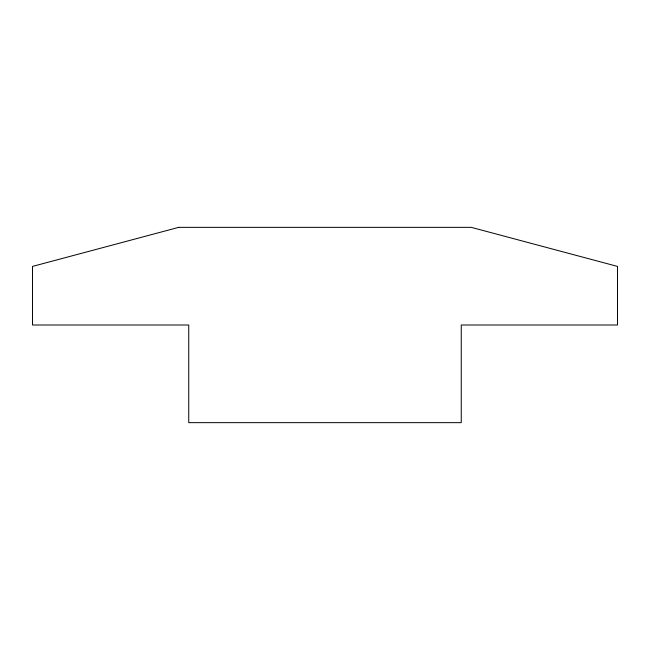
<?xml version="1.0" encoding="UTF-8"?>
<svg xmlns="http://www.w3.org/2000/svg" width="650" height="650" viewBox="0 0 650 650"><rect width="100%" height="100%" fill="white"/><g stroke="black" fill="none" stroke-linecap="round" stroke-linejoin="round"><path stroke-width="0.97" d="M178.75 227.346L32.5 266.411L32.5 325L188.744 325L188.744 422.654L461.256 422.654L461.256 325L617.5 325L617.5 266.411L471.25 227.346L178.75 227.346"/></g></svg>
